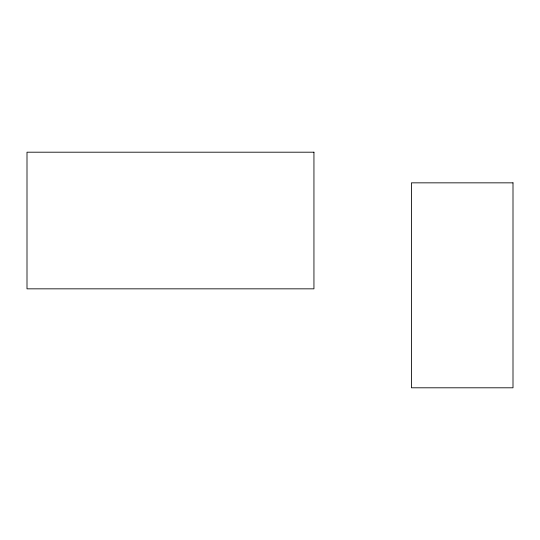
<?xml version="1.0" encoding="UTF-8"?>
<svg xmlns="http://www.w3.org/2000/svg" width="540" height="540" viewBox="0 0 540 540"><rect width="100%" height="100%" fill="white"/><g stroke="black" fill="none" stroke-linecap="round" stroke-linejoin="round"><path stroke-width="0.81" d="M313.943 152.199L27 152.199L27 288.839L313.943 288.839L313.943 152.199M513 182.844L411.433 182.844L411.433 387.801L513 387.801L513 182.844"/></g></svg>
